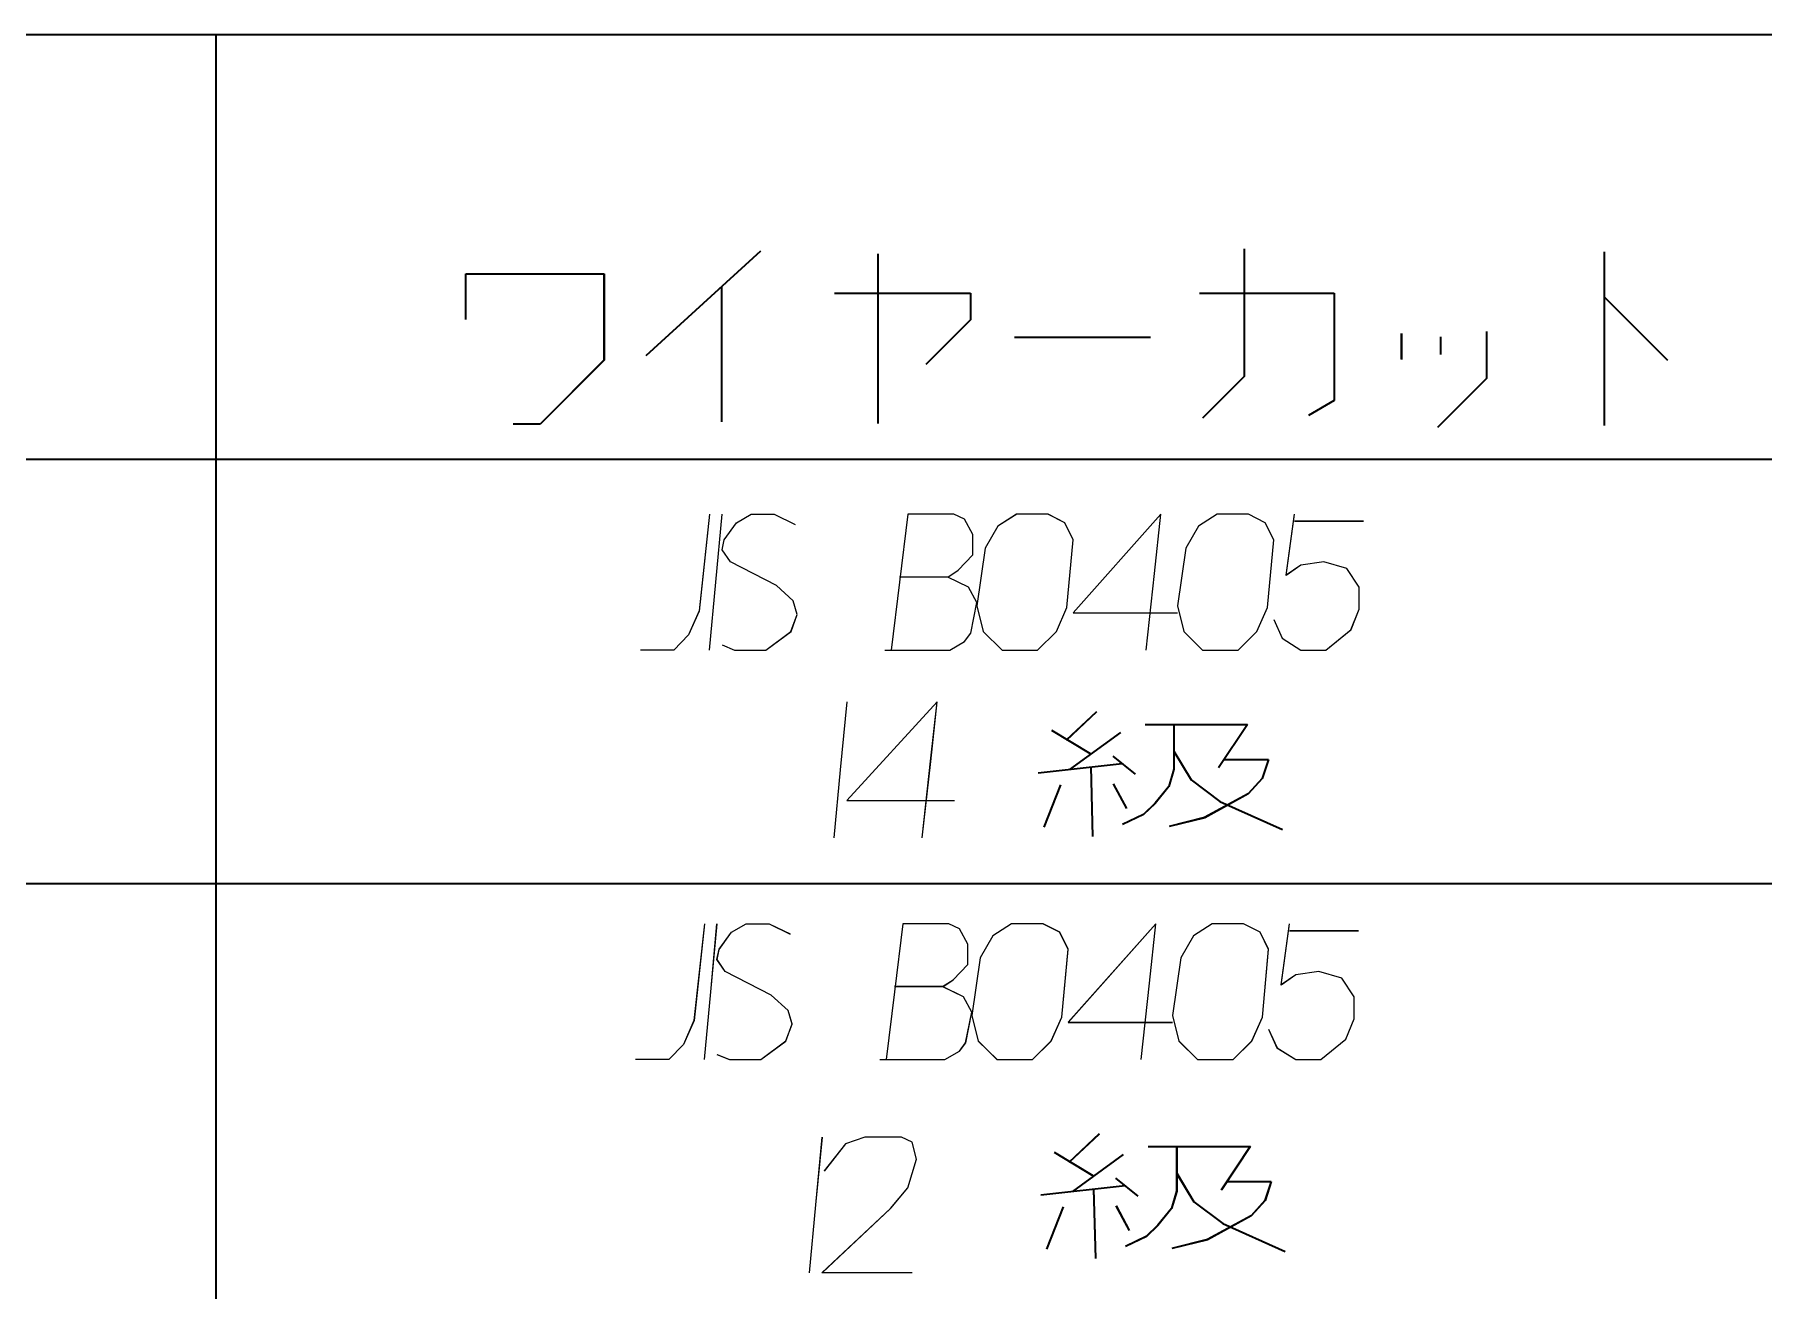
# Model space of a CAD drawing. Header units: millimetres. Extents: x 1333 to 104182, y -62616 to -5704.
# Drawn here: x 43384.73 to 43405.1, y -62565.62 to -62550.83 of the extents above; entities that cross this region are included whole.
import ezdxf

# ---------------------------------------------------------------- set-up
doc = ezdxf.new("R2010")
doc.units = ezdxf.units.MM
doc.header["$LTSCALE"] = 0.5
doc.layers.add('08', color=1, linetype='Continuous')

# ---------------------------------------------------------------- blocks, each defined once
blk = doc.blocks.new('999')
at = {"color": 7, "lineweight": 35}
for p, q in [((75114.978, -11823.12), (75475.513, -11823.12)), ((75354.978, -11823.12), (75354.978, -11883.12)), ((75114.978, -11838.12), (75474.978, -11838.12)), ((75234.978, -11853.12), (75474.978, -11853.12))]:
    blk.add_line(p, q, dxfattribs=at)
at = {"color": 7, "lineweight": 35, "ltscale": 0.037579}
blk.add_line((75391.337, -11830.697), (75391.337, -11835.207), dxfattribs=at)
at = {"color": 7, "lineweight": 35, "ltscale": 0.045755}
blk.add_line((75370.192, -11834.461), (75374.253, -11830.765), dxfattribs=at)
at = {"color": 7, "lineweight": 35, "ltscale": 0.050012}
blk.add_line((75378.379, -11830.867), (75378.379, -11836.868), dxfattribs=at)
at = {"color": 7, "lineweight": 35, "ltscale": 0.051141}
blk.add_line((75404.058, -11830.799), (75404.058, -11836.936), dxfattribs=at)
at = {"color": 7, "lineweight": 35, "ltscale": 0.040674}
blk.add_line((75363.823, -11831.579), (75368.704, -11831.579), dxfattribs=at)
at = {"color": 7, "lineweight": 35, "ltscale": 0.013446}
blk.add_line((75363.823, -11833.192), (75363.823, -11831.579), dxfattribs=at)
at = {"color": 7, "lineweight": 35, "ltscale": 0.02543}
blk.add_line((75368.704, -11831.579), (75368.704, -11834.631), dxfattribs=at)
at = {"color": 7, "lineweight": 35, "ltscale": 0.0397}
blk.add_line((75372.855, -11832.037), (75372.855, -11836.801), dxfattribs=at)
at = {"color": 7, "lineweight": 35, "ltscale": 0.040039}
for p, q in [((75376.857, -11832.257), (75381.662, -11832.257)), ((75383.217, -11833.817), (75388.022, -11833.817))]:
    blk.add_line(p, q, dxfattribs=at)
at = {"color": 7, "lineweight": 35, "ltscale": 0.007913}
blk.add_line((75381.662, -11832.257), (75381.662, -11833.207), dxfattribs=at)
at = {"color": 7, "lineweight": 35, "ltscale": 0.039746}
blk.add_line((75389.748, -11832.257), (75394.517, -11832.257), dxfattribs=at)
at = {"color": 7, "lineweight": 35, "ltscale": 0.031647}
blk.add_line((75394.517, -11832.257), (75394.517, -11836.055), dxfattribs=at)
at = {"color": 7, "lineweight": 35, "ltscale": 0.026344}
blk.add_line((75404.058, -11832.393), (75406.293, -11834.628), dxfattribs=at)
at = {"color": 7, "lineweight": 35, "ltscale": 0.018567}
blk.add_line((75381.662, -11833.207), (75380.086, -11834.781), dxfattribs=at)
at = {"color": 7, "lineweight": 35, "ltscale": 0.007629}
blk.add_line((75396.886, -11833.681), (75396.886, -11834.597), dxfattribs=at)
at = {"color": 7, "lineweight": 35, "ltscale": 0.005237}
blk.add_line((75398.267, -11833.799), (75398.267, -11834.427), dxfattribs=at)
at = {"color": 7, "lineweight": 35, "ltscale": 0.013846}
blk.add_line((75399.896, -11833.614), (75399.896, -11835.275), dxfattribs=at)
at = {"color": 7, "lineweight": 35, "ltscale": 0.026549}
blk.add_line((75368.704, -11834.631), (75366.451, -11836.883), dxfattribs=at)
at = {"color": 7, "lineweight": 35, "ltscale": 0.017365}
blk.add_line((75391.337, -11835.207), (75389.863, -11836.68), dxfattribs=at)
at = {"color": 7, "lineweight": 35, "ltscale": 0.020353}
blk.add_line((75399.896, -11835.275), (75398.169, -11837.002), dxfattribs=at)
at = {"color": 7, "lineweight": 35, "ltscale": 0.008783}
blk.add_line((75394.517, -11836.055), (75393.605, -11836.582), dxfattribs=at)
at = {"color": 7, "lineweight": 35, "ltscale": 0.008008}
blk.add_line((75366.451, -11836.883), (75365.49, -11836.883), dxfattribs=at)
at = {"color": 7, "lineweight": 35, "ltscale": 0.012234}
blk.add_line((75386.112, -11847.06), (75385.038, -11848.061), dxfattribs=at)
at = {"color": 7, "lineweight": 35, "ltscale": 0.013339}
blk.add_line((75384.52, -11847.702), (75385.889, -11848.531), dxfattribs=at)
at = {"color": 7, "lineweight": 35, "ltscale": 0.018495}
for p, q in [((75386.962, -11847.789), (75385.161, -11849.087)), ((75387.06, -11862.703), (75385.259, -11864.001))]:
    blk.add_line(p, q, dxfattribs=at)
at = {"color": 7, "lineweight": 35, "ltscale": 0.030115}
for p, q in [((75387.838, -11847.505), (75391.451, -11847.505)), ((75387.936, -11862.419), (75391.549, -11862.419))]:
    blk.add_line(p, q, dxfattribs=at)
at = {"color": 7, "lineweight": 35, "ltscale": 0.013083}
for p, q in [((75388.85, -11847.505), (75388.85, -11849.075)), ((75388.946, -11862.419), (75388.946, -11863.989))]:
    blk.add_line(p, q, dxfattribs=at)
at = {"color": 7, "lineweight": 35, "ltscale": 0.015362}
blk.add_line((75391.451, -11847.505), (75390.427, -11849.038), dxfattribs=at)
at = {"color": 7, "lineweight": 35, "ltscale": 0.009831}
blk.add_line((75388.85, -11848.444), (75389.453, -11849.458), dxfattribs=at)
at = {"color": 7, "lineweight": 35, "ltscale": 0.024936}
blk.add_line((75384.051, -11849.211), (75387.025, -11848.877), dxfattribs=at)
at = {"color": 7, "lineweight": 35, "ltscale": 0.020496}
blk.add_line((75385.913, -11849.002), (75385.976, -11851.461), dxfattribs=at)
at = {"color": 7, "lineweight": 35, "ltscale": 0.008484}
for p, q in [((75386.691, -11848.617), (75387.48, -11849.26)), ((75386.789, -11863.531), (75387.578, -11864.174))]:
    blk.add_line(p, q, dxfattribs=at)
at = {"color": 7, "lineweight": 35, "ltscale": 0.00538}
blk.add_line((75388.85, -11849.075), (75388.664, -11849.693), dxfattribs=at)
at = {"color": 7, "lineweight": 35, "ltscale": 0.013049}
for p, q in [((75390.627, -11848.741), (75392.192, -11848.741)), ((75390.723, -11863.655), (75392.289, -11863.655))]:
    blk.add_line(p, q, dxfattribs=at)
at = {"color": 7, "lineweight": 35, "ltscale": 0.005862}
blk.add_line((75392.192, -11848.741), (75391.97, -11849.409), dxfattribs=at)
at = {"color": 7, "lineweight": 35, "ltscale": 0.013404}
for p, q in [((75384.84, -11849.631), (75384.249, -11851.127)), ((75384.939, -11864.545), (75384.347, -11866.04))]:
    blk.add_line(p, q, dxfattribs=at)
at = {"color": 7, "lineweight": 35, "ltscale": 0.00829}
blk.add_line((75386.704, -11849.594), (75387.172, -11850.471), dxfattribs=at)
at = {"color": 7, "lineweight": 35, "ltscale": 0.006362}
blk.add_line((75388.664, -11849.693), (75388.183, -11850.286), dxfattribs=at)
at = {"color": 7, "lineweight": 35, "ltscale": 0.010657}
blk.add_line((75389.453, -11849.458), (75390.477, -11850.224), dxfattribs=at)
at = {"color": 7, "lineweight": 35, "ltscale": 0.006121}
for p, q in [((75391.97, -11849.409), (75391.476, -11849.952)), ((75392.068, -11864.322), (75391.574, -11864.866))]:
    blk.add_line(p, q, dxfattribs=at)
at = {"color": 7, "lineweight": 35, "ltscale": 0.004731}
for p, q in [((75388.183, -11850.286), (75387.776, -11850.682)), ((75388.281, -11865.2), (75387.874, -11865.596))]:
    blk.add_line(p, q, dxfattribs=at)
at = {"color": 7, "lineweight": 35, "ltscale": 0.014628}
blk.add_line((75391.476, -11849.952), (75389.935, -11850.793), dxfattribs=at)
at = {"color": 7, "lineweight": 35, "ltscale": 0.020158}
blk.add_line((75390.477, -11850.224), (75392.685, -11851.213), dxfattribs=at)
at = {"color": 7, "lineweight": 35, "ltscale": 0.00685}
for p, q in [((75387.776, -11850.682), (75387.036, -11851.04)), ((75387.874, -11865.596), (75387.134, -11865.954))]:
    blk.add_line(p, q, dxfattribs=at)
at = {"color": 7, "lineweight": 35, "ltscale": 0.010798}
blk.add_line((75389.935, -11850.793), (75388.677, -11851.102), dxfattribs=at)
at = {"color": 7, "lineweight": 35, "ltscale": 0.012225}
blk.add_line((75386.209, -11861.974), (75385.136, -11862.975), dxfattribs=at)
at = {"color": 7, "lineweight": 35, "ltscale": 0.01536}
blk.add_line((75391.549, -11862.419), (75390.526, -11863.951), dxfattribs=at)
at = {"color": 7, "lineweight": 35, "ltscale": 0.013337}
blk.add_line((75384.618, -11862.616), (75385.987, -11863.444), dxfattribs=at)
at = {"color": 7, "lineweight": 35, "ltscale": 0.009837}
blk.add_line((75388.946, -11863.358), (75389.551, -11864.372), dxfattribs=at)
at = {"color": 7, "lineweight": 35, "ltscale": 0.005858}
blk.add_line((75392.289, -11863.655), (75392.068, -11864.322), dxfattribs=at)
at = {"color": 7, "lineweight": 35, "ltscale": 0.024924}
blk.add_line((75384.149, -11864.124), (75387.121, -11863.791), dxfattribs=at)
at = {"color": 7, "lineweight": 35, "ltscale": 0.020497}
blk.add_line((75386.009, -11863.915), (75386.074, -11866.374), dxfattribs=at)
at = {"color": 7, "lineweight": 35, "ltscale": 0.005373}
blk.add_line((75388.946, -11863.989), (75388.762, -11864.606), dxfattribs=at)
at = {"color": 7, "lineweight": 35, "ltscale": 0.010659}
blk.add_line((75389.551, -11864.372), (75390.575, -11865.138), dxfattribs=at)
at = {"color": 7, "lineweight": 35, "ltscale": 0.008293}
blk.add_line((75386.8, -11864.507), (75387.269, -11865.385), dxfattribs=at)
at = {"color": 7, "lineweight": 35, "ltscale": 0.006364}
blk.add_line((75388.762, -11864.606), (75388.281, -11865.2), dxfattribs=at)
at = {"color": 7, "lineweight": 35, "ltscale": 0.01464}
blk.add_line((75391.574, -11864.866), (75390.032, -11865.707), dxfattribs=at)
at = {"color": 7, "lineweight": 35, "ltscale": 0.020157}
blk.add_line((75390.575, -11865.138), (75392.783, -11866.127), dxfattribs=at)
at = {"color": 7, "lineweight": 35, "ltscale": 0.010785}
blk.add_line((75390.032, -11865.707), (75388.775, -11866.016), dxfattribs=at)
at = {"color": 7, "lineweight": 13}
for points in [[(75372.432, -11840.071), (75372.063, -11843.491), (75371.694, -11844.331), (75371.177, -11844.871), (75369.995, -11844.871)], [(75372.432, -11844.871), (75372.654, -11842.471), (75372.876, -11840.071)], [(75372.876, -11844.691), (75373.319, -11844.871), (75374.427, -11844.871), (75375.313, -11844.211), (75375.534, -11843.611), (75375.387, -11843.131), (75374.796, -11842.591), (75373.171, -11841.751), (75372.876, -11841.331), (75372.949, -11840.971), (75373.393, -11840.371), (75373.91, -11840.071), (75374.722, -11840.071), (75375.461, -11840.431)], [(75378.637, -11844.871), (75380.926, -11844.871), (75381.443, -11844.571), (75381.665, -11844.271), (75381.886, -11843.191), (75381.591, -11842.651), (75380.852, -11842.291), (75381.222, -11842.051), (75381.739, -11841.511), (75381.739, -11840.791), (75381.443, -11840.251), (75381.074, -11840.071), (75379.449, -11840.071), (75379.154, -11842.471), (75378.858, -11844.871)], [(75387.869, -11844.871), (75388.165, -11842.171), (75388.386, -11840.071), (75385.284, -11843.551), (75388.977, -11843.551)], [(75392.375, -11843.791), (75392.67, -11844.451), (75393.335, -11844.871), (75394.221, -11844.871), (75395.107, -11844.151), (75395.403, -11843.431), (75395.403, -11842.651), (75394.96, -11841.991), (75394.147, -11841.751), (75393.335, -11841.871), (75392.818, -11842.231), (75393.113, -11840.071)], [(75393.113, -11840.311), (75395.55, -11840.311)], [(75380.852, -11842.291), (75379.154, -11842.291)], [(75377.283, -11846.704), (75377.055, -11849.104), (75376.827, -11851.504)], [(75379.946, -11851.504), (75380.251, -11848.804), (75380.479, -11846.704), (75377.283, -11850.184), (75381.088, -11850.184)], [(75372.254, -11854.546), (75371.885, -11857.966), (75371.516, -11858.806), (75370.999, -11859.346), (75369.817, -11859.346)], [(75372.254, -11859.346), (75372.476, -11856.946), (75372.698, -11854.546)], [(75372.698, -11859.166), (75373.141, -11859.346), (75374.249, -11859.346), (75375.135, -11858.686), (75375.356, -11858.086), (75375.209, -11857.606), (75374.618, -11857.066), (75372.993, -11856.226), (75372.698, -11855.806), (75372.771, -11855.446), (75373.215, -11854.846), (75373.732, -11854.546), (75374.544, -11854.546), (75375.283, -11854.906)], [(75378.459, -11859.346), (75380.748, -11859.346), (75381.265, -11859.046), (75381.487, -11858.746), (75381.708, -11857.666), (75381.413, -11857.126), (75380.674, -11856.766), (75381.044, -11856.526), (75381.561, -11855.986), (75381.561, -11855.266), (75381.265, -11854.726), (75380.896, -11854.546), (75379.271, -11854.546), (75378.976, -11856.946), (75378.68, -11859.346)], [(75387.691, -11859.346), (75387.987, -11856.646), (75388.208, -11854.546), (75385.106, -11858.026), (75388.799, -11858.026)], [(75392.197, -11858.266), (75392.492, -11858.926), (75393.157, -11859.346), (75394.043, -11859.346), (75394.929, -11858.626), (75395.225, -11857.906), (75395.225, -11857.126), (75394.782, -11856.466), (75393.969, -11856.226), (75393.157, -11856.346), (75392.64, -11856.706), (75392.935, -11854.546)], [(75392.935, -11854.786), (75395.372, -11854.786)], [(75380.674, -11856.766), (75378.976, -11856.766)], [(75376.409, -11862.08), (75376.181, -11864.48), (75375.953, -11866.88)], [(75379.596, -11866.88), (75376.409, -11866.88), (75378.838, -11864.6), (75379.445, -11863.88), (75379.748, -11862.86), (75379.596, -11862.26), (75379.217, -11862.08), (75377.927, -11862.08), (75377.244, -11862.32), (75376.485, -11863.28)]]:
    blk.add_lwpolyline(points, dxfattribs=at)
for points in [[(75384.028, -11844.871), (75384.693, -11844.211), (75385.062, -11843.371), (75385.284, -11840.971), (75384.989, -11840.371), (75384.398, -11840.071), (75383.29, -11840.071), (75382.625, -11840.491), (75382.182, -11841.271), (75381.886, -11843.311), (75382.108, -11844.211), (75382.773, -11844.871)], [(75391.119, -11844.871), (75391.784, -11844.211), (75392.153, -11843.371), (75392.375, -11840.971), (75392.079, -11840.371), (75391.488, -11840.071), (75390.38, -11840.071), (75389.716, -11840.491), (75389.273, -11841.271), (75388.977, -11843.311), (75389.199, -11844.211), (75389.863, -11844.871)], [(75383.85, -11859.346), (75384.515, -11858.686), (75384.884, -11857.846), (75385.106, -11855.446), (75384.811, -11854.846), (75384.22, -11854.546), (75383.112, -11854.546), (75382.447, -11854.966), (75382.004, -11855.746), (75381.708, -11857.786), (75381.93, -11858.686), (75382.595, -11859.346)], [(75390.941, -11859.346), (75391.606, -11858.686), (75391.975, -11857.846), (75392.197, -11855.446), (75391.901, -11854.846), (75391.31, -11854.546), (75390.202, -11854.546), (75389.538, -11854.966), (75389.095, -11855.746), (75388.799, -11857.786), (75389.021, -11858.686), (75389.685, -11859.346)]]:
    blk.add_lwpolyline(points, close=True, dxfattribs=at)

msp = doc.modelspace()

# ---------------------------------------------------------------- linework, layer by layer
at = {"color": 7, "lineweight": 35}
for p, q in [((43306.862, -62550.825), (43427.041, -62550.825)), ((43386.862, -62550.825), (43386.862, -62570.825)), ((43306.862, -62555.825), (43426.862, -62555.825)), ((43346.862, -62560.825), (43426.862, -62560.825))]:
    msp.add_line(p, q, dxfattribs=at)
at = {"color": 7, "lineweight": 35, "ltscale": 0.045755}
msp.add_line((43391.934, -62554.606), (43393.287, -62553.374), dxfattribs=at)
at = {"color": 7, "lineweight": 35, "ltscale": 0.050012}
msp.add_line((43394.663, -62553.408), (43394.663, -62555.408), dxfattribs=at)
at = {"color": 7, "lineweight": 35, "ltscale": 0.037579}
msp.add_line((43398.982, -62553.351), (43398.982, -62554.854), dxfattribs=at)
at = {"color": 7, "lineweight": 35, "ltscale": 0.051141}
msp.add_line((43403.222, -62553.385), (43403.222, -62555.431), dxfattribs=at)
at = {"color": 7, "lineweight": 35, "ltscale": 0.040674}
msp.add_line((43389.811, -62553.645), (43391.438, -62553.645), dxfattribs=at)
at = {"color": 7, "lineweight": 35, "ltscale": 0.013446}
msp.add_line((43389.811, -62554.183), (43389.811, -62553.645), dxfattribs=at)
at = {"color": 7, "lineweight": 35, "ltscale": 0.02543}
msp.add_line((43391.438, -62553.645), (43391.438, -62554.662), dxfattribs=at)
at = {"color": 7, "lineweight": 35, "ltscale": 0.0397}
msp.add_line((43392.821, -62553.797), (43392.821, -62555.385), dxfattribs=at)
at = {"color": 7, "lineweight": 35, "ltscale": 0.040039}
for p, q in [((43394.155, -62553.871), (43395.757, -62553.871)), ((43396.275, -62554.391), (43397.877, -62554.391))]:
    msp.add_line(p, q, dxfattribs=at)
at = {"color": 7, "lineweight": 35, "ltscale": 0.007913}
msp.add_line((43395.757, -62553.871), (43395.757, -62554.187), dxfattribs=at)
at = {"color": 7, "lineweight": 35, "ltscale": 0.039746}
msp.add_line((43398.452, -62553.871), (43400.042, -62553.871), dxfattribs=at)
at = {"color": 7, "lineweight": 35, "ltscale": 0.031647}
msp.add_line((43400.042, -62553.871), (43400.042, -62555.137), dxfattribs=at)
at = {"color": 7, "lineweight": 35, "ltscale": 0.026344}
msp.add_line((43403.222, -62553.916), (43403.967, -62554.661), dxfattribs=at)
at = {"color": 7, "lineweight": 35, "ltscale": 0.018567}
msp.add_line((43395.757, -62554.187), (43395.231, -62554.712), dxfattribs=at)
at = {"color": 7, "lineweight": 35, "ltscale": 0.007629}
msp.add_line((43400.832, -62554.346), (43400.832, -62554.651), dxfattribs=at)
at = {"color": 7, "lineweight": 35, "ltscale": 0.013846}
msp.add_line((43401.835, -62554.323), (43401.835, -62554.877), dxfattribs=at)
at = {"color": 7, "lineweight": 35, "ltscale": 0.005237}
msp.add_line((43401.292, -62554.385), (43401.292, -62554.594), dxfattribs=at)
at = {"color": 7, "lineweight": 35, "ltscale": 0.026549}
msp.add_line((43391.438, -62554.662), (43390.687, -62555.413), dxfattribs=at)
at = {"color": 7, "lineweight": 35, "ltscale": 0.017365}
msp.add_line((43398.982, -62554.854), (43398.491, -62555.345), dxfattribs=at)
at = {"color": 7, "lineweight": 35, "ltscale": 0.020353}
msp.add_line((43401.835, -62554.877), (43401.259, -62555.453), dxfattribs=at)
at = {"color": 7, "lineweight": 35, "ltscale": 0.008783}
msp.add_line((43400.042, -62555.137), (43399.738, -62555.313), dxfattribs=at)
at = {"color": 7, "lineweight": 35, "ltscale": 0.008008}
msp.add_line((43390.687, -62555.413), (43390.366, -62555.413), dxfattribs=at)
at = {"color": 7, "lineweight": 35, "ltscale": 0.012234}
msp.add_line((43397.24, -62558.805), (43396.882, -62559.139), dxfattribs=at)
at = {"color": 7, "lineweight": 35, "ltscale": 0.013339}
msp.add_line((43396.709, -62559.019), (43397.166, -62559.295), dxfattribs=at)
at = {"color": 7, "lineweight": 35, "ltscale": 0.030115}
for p, q in [((43397.815, -62558.953), (43399.02, -62558.953)), ((43397.848, -62563.925), (43399.053, -62563.925))]:
    msp.add_line(p, q, dxfattribs=at)
at = {"color": 7, "lineweight": 35, "ltscale": 0.013083}
for p, q in [((43398.153, -62558.953), (43398.153, -62559.477)), ((43398.185, -62563.925), (43398.185, -62564.448))]:
    msp.add_line(p, q, dxfattribs=at)
at = {"color": 7, "lineweight": 35, "ltscale": 0.015362}
msp.add_line((43399.02, -62558.953), (43398.679, -62559.464), dxfattribs=at)
at = {"color": 7, "lineweight": 35, "ltscale": 0.018495}
for p, q in [((43397.523, -62559.048), (43396.923, -62559.481)), ((43397.556, -62564.019), (43396.956, -62564.452))]:
    msp.add_line(p, q, dxfattribs=at)
at = {"color": 7, "lineweight": 35, "ltscale": 0.024936}
msp.add_line((43396.553, -62559.522), (43397.544, -62559.411), dxfattribs=at)
at = {"color": 7, "lineweight": 35, "ltscale": 0.008484}
for p, q in [((43397.433, -62559.324), (43397.696, -62559.539)), ((43397.466, -62564.296), (43397.729, -62564.51))]:
    msp.add_line(p, q, dxfattribs=at)
at = {"color": 7, "lineweight": 35, "ltscale": 0.009831}
msp.add_line((43398.153, -62559.267), (43398.354, -62559.605), dxfattribs=at)
at = {"color": 7, "lineweight": 35, "ltscale": 0.013049}
for p, q in [((43398.745, -62559.366), (43399.267, -62559.366)), ((43398.777, -62564.337), (43399.299, -62564.337))]:
    msp.add_line(p, q, dxfattribs=at)
at = {"color": 7, "lineweight": 35, "ltscale": 0.005862}
msp.add_line((43399.267, -62559.366), (43399.193, -62559.588), dxfattribs=at)
at = {"color": 7, "lineweight": 35, "ltscale": 0.020496}
msp.add_line((43397.174, -62559.452), (43397.195, -62560.272), dxfattribs=at)
at = {"color": 7, "lineweight": 35, "ltscale": 0.00538}
msp.add_line((43398.153, -62559.477), (43398.091, -62559.683), dxfattribs=at)
at = {"color": 7, "lineweight": 35, "ltscale": 0.010657}
msp.add_line((43398.354, -62559.605), (43398.695, -62559.86), dxfattribs=at)
at = {"color": 7, "lineweight": 35, "ltscale": 0.006121}
for p, q in [((43399.193, -62559.588), (43399.028, -62559.769)), ((43399.226, -62564.559), (43399.061, -62564.741))]:
    msp.add_line(p, q, dxfattribs=at)
at = {"color": 7, "lineweight": 35, "ltscale": 0.013404}
for p, q in [((43396.816, -62559.662), (43396.619, -62560.161)), ((43396.849, -62564.633), (43396.652, -62565.132))]:
    msp.add_line(p, q, dxfattribs=at)
at = {"color": 7, "lineweight": 35, "ltscale": 0.00829}
msp.add_line((43397.438, -62559.65), (43397.594, -62559.942), dxfattribs=at)
at = {"color": 7, "lineweight": 35, "ltscale": 0.006362}
msp.add_line((43398.091, -62559.683), (43397.931, -62559.881), dxfattribs=at)
at = {"color": 7, "lineweight": 35, "ltscale": 0.014628}
msp.add_line((43399.028, -62559.769), (43398.515, -62560.05), dxfattribs=at)
at = {"color": 7, "lineweight": 35, "ltscale": 0.00685}
for p, q in [((43397.795, -62560.012), (43397.548, -62560.132)), ((43397.828, -62564.984), (43397.581, -62565.103))]:
    msp.add_line(p, q, dxfattribs=at)
at = {"color": 7, "lineweight": 35, "ltscale": 0.004731}
for p, q in [((43397.931, -62559.881), (43397.795, -62560.012)), ((43397.963, -62564.852), (43397.828, -62564.984))]:
    msp.add_line(p, q, dxfattribs=at)
at = {"color": 7, "lineweight": 35, "ltscale": 0.010798}
msp.add_line((43398.515, -62560.05), (43398.095, -62560.153), dxfattribs=at)
at = {"color": 7, "lineweight": 35, "ltscale": 0.020158}
msp.add_line((43398.695, -62559.86), (43399.431, -62560.19), dxfattribs=at)
at = {"color": 7, "lineweight": 35, "ltscale": 0.012225}
msp.add_line((43397.272, -62563.776), (43396.915, -62564.11), dxfattribs=at)
at = {"color": 7, "lineweight": 35, "ltscale": 0.013337}
msp.add_line((43396.742, -62563.991), (43397.199, -62564.267), dxfattribs=at)
at = {"color": 7, "lineweight": 35, "ltscale": 0.01536}
msp.add_line((43399.053, -62563.925), (43398.711, -62564.436), dxfattribs=at)
at = {"color": 7, "lineweight": 35, "ltscale": 0.009837}
msp.add_line((43398.185, -62564.238), (43398.387, -62564.576), dxfattribs=at)
at = {"color": 7, "lineweight": 35, "ltscale": 0.024924}
msp.add_line((43396.586, -62564.493), (43397.577, -62564.382), dxfattribs=at)
at = {"color": 7, "lineweight": 35, "ltscale": 0.020497}
msp.add_line((43397.206, -62564.424), (43397.228, -62565.243), dxfattribs=at)
at = {"color": 7, "lineweight": 35, "ltscale": 0.005373}
msp.add_line((43398.185, -62564.448), (43398.124, -62564.654), dxfattribs=at)
at = {"color": 7, "lineweight": 35, "ltscale": 0.005858}
msp.add_line((43399.299, -62564.337), (43399.226, -62564.559), dxfattribs=at)
at = {"color": 7, "lineweight": 35, "ltscale": 0.008293}
msp.add_line((43397.47, -62564.621), (43397.626, -62564.914), dxfattribs=at)
at = {"color": 7, "lineweight": 35, "ltscale": 0.006364}
msp.add_line((43398.124, -62564.654), (43397.963, -62564.852), dxfattribs=at)
at = {"color": 7, "lineweight": 35, "ltscale": 0.010659}
msp.add_line((43398.387, -62564.576), (43398.728, -62564.831), dxfattribs=at)
at = {"color": 7, "lineweight": 35, "ltscale": 0.01464}
msp.add_line((43399.061, -62564.741), (43398.547, -62565.021), dxfattribs=at)
at = {"color": 7, "lineweight": 35, "ltscale": 0.020157}
msp.add_line((43398.728, -62564.831), (43399.464, -62565.161), dxfattribs=at)
at = {"color": 7, "lineweight": 35, "ltscale": 0.010785}
msp.add_line((43398.547, -62565.021), (43398.128, -62565.124), dxfattribs=at)
at = {"color": 7, "lineweight": 13}
for points in [[(43392.68, -62556.475), (43392.557, -62557.615), (43392.434, -62557.895), (43392.262, -62558.075), (43391.868, -62558.075)], [(43392.68, -62558.075), (43392.754, -62557.275), (43392.828, -62556.475)], [(43392.828, -62558.015), (43392.976, -62558.075), (43393.345, -62558.075), (43393.641, -62557.855), (43393.714, -62557.655), (43393.665, -62557.495), (43393.468, -62557.315), (43392.927, -62557.035), (43392.828, -62556.895), (43392.853, -62556.775), (43393, -62556.575), (43393.173, -62556.475), (43393.444, -62556.475), (43393.69, -62556.595)], [(43394.748, -62558.075), (43395.512, -62558.075), (43395.684, -62557.975), (43395.758, -62557.875), (43395.832, -62557.515), (43395.733, -62557.335), (43395.487, -62557.215), (43395.61, -62557.135), (43395.782, -62556.955), (43395.782, -62556.715), (43395.684, -62556.535), (43395.561, -62556.475), (43395.019, -62556.475), (43394.921, -62557.275), (43394.822, -62558.075)], [(43397.826, -62558.075), (43397.924, -62557.175), (43397.998, -62556.475), (43396.964, -62557.635), (43398.195, -62557.635)], [(43399.328, -62557.715), (43399.426, -62557.935), (43399.648, -62558.075), (43399.943, -62558.075), (43400.239, -62557.835), (43400.337, -62557.595), (43400.337, -62557.335), (43400.189, -62557.115), (43399.919, -62557.035), (43399.648, -62557.075), (43399.476, -62557.195), (43399.574, -62556.475)], [(43399.574, -62556.555), (43400.386, -62556.555)], [(43395.487, -62557.215), (43394.921, -62557.215)], [(43394.297, -62558.686), (43394.221, -62559.486), (43394.145, -62560.286)], [(43395.185, -62560.286), (43395.286, -62559.386), (43395.363, -62558.686), (43394.297, -62559.846), (43395.565, -62559.846)], [(43392.621, -62561.301), (43392.498, -62562.441), (43392.375, -62562.721), (43392.203, -62562.9), (43391.809, -62562.9)], [(43392.621, -62562.9), (43392.695, -62562.101), (43392.769, -62561.301)], [(43392.769, -62562.84), (43392.917, -62562.9), (43393.286, -62562.9), (43393.581, -62562.681), (43393.655, -62562.48), (43393.606, -62562.32), (43393.409, -62562.141), (43392.867, -62561.861), (43392.769, -62561.721), (43392.793, -62561.601), (43392.941, -62561.4), (43393.113, -62561.301), (43393.384, -62561.301), (43393.631, -62561.42)], [(43394.689, -62562.9), (43395.452, -62562.9), (43395.625, -62562.801), (43395.699, -62562.701), (43395.772, -62562.34), (43395.674, -62562.16), (43395.428, -62562.041), (43395.551, -62561.961), (43395.723, -62561.781), (43395.723, -62561.541), (43395.625, -62561.361), (43395.502, -62561.301), (43394.96, -62561.301), (43394.861, -62562.101), (43394.763, -62562.9)], [(43397.767, -62562.9), (43397.865, -62562), (43397.939, -62561.301), (43396.905, -62562.461), (43398.136, -62562.461)], [(43399.268, -62562.541), (43399.367, -62562.761), (43399.589, -62562.9), (43399.884, -62562.9), (43400.179, -62562.66), (43400.278, -62562.42), (43400.278, -62562.16), (43400.13, -62561.941), (43399.859, -62561.861), (43399.589, -62561.9), (43399.416, -62562.021), (43399.515, -62561.301)], [(43399.515, -62561.381), (43400.327, -62561.381)], [(43395.428, -62562.041), (43394.861, -62562.041)], [(43394.006, -62563.812), (43393.93, -62564.612), (43393.854, -62565.412)], [(43395.068, -62565.412), (43394.006, -62565.412), (43394.815, -62564.652), (43395.018, -62564.412), (43395.119, -62564.072), (43395.068, -62563.872), (43394.942, -62563.812), (43394.512, -62563.812), (43394.284, -62563.892), (43394.031, -62564.212)]]:
    msp.add_lwpolyline(points, dxfattribs=at)
for points in [[(43396.546, -62558.075), (43396.767, -62557.855), (43396.89, -62557.575), (43396.964, -62556.775), (43396.866, -62556.575), (43396.669, -62556.475), (43396.3, -62556.475), (43396.078, -62556.615), (43395.93, -62556.875), (43395.832, -62557.555), (43395.906, -62557.855), (43396.127, -62558.075)], [(43398.909, -62558.075), (43399.131, -62557.855), (43399.254, -62557.575), (43399.328, -62556.775), (43399.229, -62556.575), (43399.032, -62556.475), (43398.663, -62556.475), (43398.441, -62556.615), (43398.294, -62556.875), (43398.195, -62557.555), (43398.269, -62557.855), (43398.491, -62558.075)], [(43396.486, -62562.9), (43396.708, -62562.681), (43396.831, -62562.4), (43396.905, -62561.601), (43396.806, -62561.4), (43396.61, -62561.301), (43396.24, -62561.301), (43396.019, -62561.441), (43395.871, -62561.701), (43395.772, -62562.381), (43395.846, -62562.681), (43396.068, -62562.9)], [(43398.85, -62562.9), (43399.071, -62562.681), (43399.195, -62562.4), (43399.268, -62561.601), (43399.17, -62561.4), (43398.973, -62561.301), (43398.604, -62561.301), (43398.382, -62561.441), (43398.234, -62561.701), (43398.136, -62562.381), (43398.21, -62562.681), (43398.431, -62562.9)]]:
    msp.add_lwpolyline(points, close=True, dxfattribs=at)

# ---------------------------------------------------------------- block references
at = {"layer": '08', "color": 55, "xscale": 0.3333333333430346, "yscale": 0.3333333333357587, "zscale": 0.3333333333333333}
msp.add_blockref('999', (18268.536, -58609.785), dxfattribs=at)

doc.saveas('drawing.dxf')
